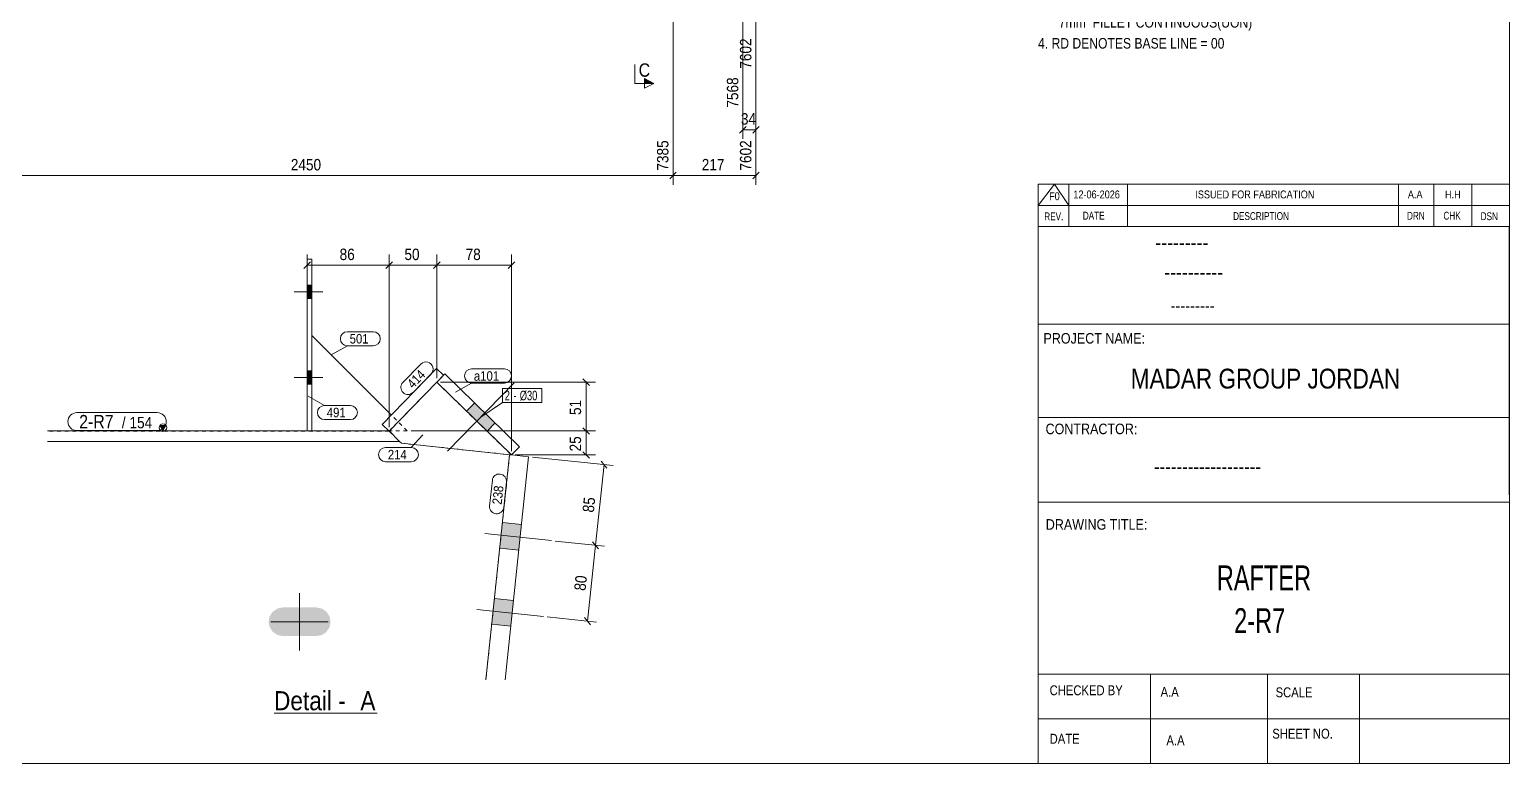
# Model space of a CAD drawing. Header units: millimetres. Extents: x 2 to 825, y 1 to 579.
# Drawn here: x 437.3 to 825, y 5 to 197.3 of the extents above; entities that cross this region are included whole.
import ezdxf

# ---------------------------------------------------------------- set-up
doc = ezdxf.new("R2010")
doc.units = ezdxf.units.MM
doc.linetypes.add('XKITLINE00', pattern=[0])
doc.linetypes.add('XKITLINE01', pattern=[4, 1, -1, 1, -1])
for name, color, linetype, lineweight in [('Bolt', 3, 'Continuous', 0), ('BoltMark', 7, 'Continuous', 0), ('Dimensions', 7, 'Continuous', 0), ('DrawingSheet', 5, 'Continuous', 0), ('OtherObjectType', 7, 'Continuous', 0), ('Part', 2, 'Continuous', 0), ('PartMark', 7, 'Continuous', 0), ('Section', 6, 'Continuous', 0)]:
    doc.layers.add(name, color=color, linetype=linetype, lineweight=lineweight)
doc.styles.add('@ARIAL_UNICODE_MS_BOLD', font='ARIAL.TTF')
doc.styles.add('ARIAL', font='ARIAL.TTF')
doc.styles.add('ARIAL_NARROW', font='ARIALN.TTF')
doc.styles.add('COMIC_SANS_MS_BOLD', font='COMICBD.TTF')
doc.styles.add('SWIS721_EX_BT', font='ARIAL.TTF')
doc.styles.add('SWISSE', font='ARIAL.TTF')

# ---------------------------------------------------------------- blocks, each defined once
blk = doc.blocks.new('*A96')
at = {"layer": 'Bolt'}
blk.add_hatch(color=3, dxfattribs=at).paths.add_polyline_path([(516.14, 42.11), (515.86, 40.68), (515.04, 39.46), (513.83, 38.65), (512.39, 38.36), (503.64, 38.36), (502.21, 38.65), (500.99, 39.46), (500.18, 40.68), (499.89, 42.11), (500.18, 43.55), (500.99, 44.76), (502.21, 45.58), (503.64, 45.86), (512.39, 45.86), (513.83, 45.58), (515.04, 44.76), (515.86, 43.55)], flags=17)
at = {"layer": 'Bolt', "color": 3, "linetype": 'XKITLINE00', "lineweight": 0}
for p, q in [((508.02, 34.61), (508.02, 49.61)), ((500.52, 42.11), (515.52, 42.11))]:
    blk.add_line(p, q, dxfattribs=at)
blk = doc.blocks.new('*A97')
at = {"layer": 'Bolt'}
for points in [[(509.98, 130.36), (511.23, 130.36), (511.23, 126.86), (509.98, 126.86)], [(509.98, 130.36), (511.23, 130.36), (511.23, 126.86), (509.98, 126.86)], [(509.98, 107.86), (511.23, 107.86), (511.23, 104.36), (509.98, 104.36)], [(509.98, 107.86), (511.23, 107.86), (511.23, 104.36), (509.98, 104.36)]]:
    blk.add_hatch(color=3, dxfattribs=at).paths.add_polyline_path(points, flags=17)
at = {"layer": 'Bolt', "color": 3, "linetype": 'XKITLINE00', "lineweight": 0}
for p, q in [((514.13, 128.61), (506.63, 128.61)), ((514.13, 128.61), (506.63, 128.61)), ((511.23, 130.36), (509.98, 130.36)), ((511.23, 130.36), (509.98, 130.36)), ((511.23, 126.86), (509.98, 126.86)), ((511.23, 126.86), (509.98, 126.86)), ((514.13, 106.11), (506.63, 106.11)), ((514.13, 106.11), (506.63, 106.11)), ((511.23, 107.86), (509.98, 107.86)), ((511.23, 107.86), (509.98, 107.86)), ((511.23, 104.36), (509.98, 104.36)), ((511.23, 104.36), (509.98, 104.36))]:
    blk.add_line(p, q, dxfattribs=at)
blk = doc.blocks.new('*A98')
at = {"layer": 'Bolt'}
for points in [[(565.43, 60.88), (560.46, 61.41), (561.17, 68.12), (566.14, 67.6)], [(565.43, 60.88), (560.46, 61.41), (561.17, 68.12), (566.14, 67.6)], [(563.34, 40.99), (558.36, 41.52), (559.07, 48.23), (564.04, 47.71)], [(563.34, 40.99), (558.36, 41.52), (559.07, 48.23), (564.04, 47.71)]]:
    blk.add_hatch(color=3, dxfattribs=at).paths.add_polyline_path(points, flags=17)
at = {"layer": 'Bolt', "color": 3, "linetype": 'XKITLINE00', "lineweight": 0}
for p, q in [((566.14, 67.6), (561.17, 68.12)), ((566.14, 67.6), (561.17, 68.12)), ((573.99, 63.37), (556.59, 65.21)), ((573.99, 63.37), (556.59, 65.21)), ((565.43, 60.88), (560.46, 61.41)), ((565.43, 60.88), (560.46, 61.41)), ((564.04, 47.71), (559.07, 48.23)), ((564.04, 47.71), (559.07, 48.23)), ((571.89, 43.48), (554.49, 45.32)), ((571.89, 43.48), (554.49, 45.32)), ((563.34, 40.99), (558.36, 41.52)), ((563.34, 40.99), (558.36, 41.52))]:
    blk.add_line(p, q, dxfattribs=at)
blk = doc.blocks.new('*A99')
at = {"layer": 'Bolt'}
blk.add_hatch(color=3, dxfattribs=at).paths.add_polyline_path([(559.24, 94.2), (557.15, 92.05), (551.78, 97.29), (553.87, 99.44)], flags=17)
blk.add_hatch(color=3, dxfattribs=at).paths.add_polyline_path([(559.24, 94.2), (557.15, 92.05), (551.78, 97.29), (553.87, 99.44)], flags=17)
at = {"layer": 'Bolt', "color": 3, "linetype": 'XKITLINE00', "lineweight": 0}
for p, q in [((564.24, 104.7), (546.79, 86.79)), ((564.24, 104.7), (546.79, 86.79)), ((553.87, 99.44), (551.78, 97.29)), ((553.87, 99.44), (551.78, 97.29)), ((559.24, 94.2), (557.15, 92.05)), ((559.24, 94.2), (557.15, 92.05))]:
    blk.add_line(p, q, dxfattribs=at)
blk = doc.blocks.new('*A100')
at = {"layer": 'Part'}
blk.add_hatch(color=2, dxfattribs=at).paths.add_polyline_path([(471.4, 93.51), (473, 93.51), (472.2, 92.11)], flags=17)
at = {"layer": 'Part', "color": 2, "linetype": 'XKITLINE00', "lineweight": 0}
for p, q in [((472.2, 92.11), (471.4, 93.51)), ((471.4, 93.51), (473, 93.51)), ((473, 93.51), (472.2, 92.11)), ((531.47, 92.11), (441.92, 92.11)), ((534.21, 89.36), (441.92, 89.36)), ((534.21, 89.36), (531.47, 92.11))]:
    blk.add_line(p, q, dxfattribs=at)
at = {"layer": 'Part', "color": 7, "linetype": 'XKITLINE01', "lineweight": 0}
for p, q in [((531.47, 92.1), (441.92, 92.1)), ((531.47, 92.11), (531.47, 92.1)), ((531.47, 92.1), (534.69, 88.89)), ((534.69, 88.89), (563.04, 85.9)), ((563.04, 85.9), (556.82, 26.93))]:
    blk.add_line(p, q, dxfattribs=at)
at = {"layer": 'Part', "color": 2, "linetype": 'XKITLINE00', "lineweight": 0}
blk.add_circle((472.2, 93.01), 1, dxfattribs=at)
blk = doc.blocks.new('*A101')
at = {"layer": 'Part', "color": 2, "linetype": 'XKITLINE00', "lineweight": 0}
for p, q in [((511.23, 137.11), (509.98, 137.11)), ((509.98, 137.11), (509.98, 92.11)), ((511.23, 92.11), (511.23, 137.11))]:
    blk.add_line(p, q, dxfattribs=at)
at = {"layer": 'Part', "color": 7, "linetype": 'XKITLINE01', "lineweight": 0}
blk.add_line((509.98, 92.11), (511.23, 92.11), dxfattribs=at)
blk = doc.blocks.new('*A102')
at = {"layer": 'Part', "color": 2, "linetype": 'XKITLINE00', "lineweight": 0}
blk.add_line((511.23, 117.11), (532.06, 96.28), dxfattribs=at)
at = {"layer": 'Part', "color": 7, "linetype": 'XKITLINE01', "lineweight": 0}
for p, q in [((511.23, 92.11), (511.23, 117.11)), ((536.23, 92.11), (532.06, 96.28)), ((511.23, 92.11), (536.23, 92.11))]:
    blk.add_line(p, q, dxfattribs=at)
blk = doc.blocks.new('*A103')
at = {"layer": 'Part', "color": 2, "linetype": 'XKITLINE00', "lineweight": 0}
for p, q in [((563.04, 85.9), (556.82, 26.93)), ((568.02, 85.37), (561.85, 26.93)), ((563.52, 85.85), (563.04, 85.9)), ((563.54, 85.85), (568.02, 85.37))]:
    blk.add_line(p, q, dxfattribs=at)
at = {"layer": 'Part', "color": 7, "linetype": 'XKITLINE01', "lineweight": 0}
for p, q in [((563.52, 85.85), (563.54, 85.85)), ((563.54, 85.85), (563.52, 85.85))]:
    blk.add_line(p, q, dxfattribs=at)
blk = doc.blocks.new('*A104')
at = {"layer": 'Part', "color": 2, "linetype": 'XKITLINE00', "lineweight": 0}
for p, q in [((546.05, 107.06), (543.96, 104.91)), ((543.96, 104.91), (563.53, 85.84)), ((565.62, 87.98), (546.05, 107.06)), ((563.53, 85.84), (565.62, 87.98))]:
    blk.add_line(p, q, dxfattribs=at)
blk = doc.blocks.new('*A105')
at = {"layer": 'Part', "color": 2, "linetype": 'XKITLINE00', "lineweight": 0}
for p, q in [((543.91, 108.44), (529.68, 93.85)), ((543.96, 104.91), (531.47, 92.1)), ((545.7, 106.7), (543.91, 108.44)), ((531.47, 92.1), (529.68, 93.85))]:
    blk.add_line(p, q, dxfattribs=at)
at = {"layer": 'Part', "color": 7, "linetype": 'XKITLINE01', "lineweight": 0}
blk.add_line((545.7, 106.7), (543.96, 104.91), dxfattribs=at)
blk = doc.blocks.new('*A106')
at = {"layer": 'Part', "color": 7, "linetype": 'XKITLINE01', "lineweight": 0}
for p, q in [((531.47, 92.1), (543.96, 104.91)), ((543.96, 104.91), (563.53, 85.84)), ((531.47, 92.1), (534.21, 89.36)), ((563.53, 85.84), (563.04, 85.89))]:
    blk.add_line(p, q, dxfattribs=at)
at = {"layer": 'Part', "color": 2, "linetype": 'XKITLINE00', "lineweight": 0}
for p, q in [((534.21, 89.36), (534.69, 88.89)), ((534.69, 88.89), (563.04, 85.89))]:
    blk.add_line(p, q, dxfattribs=at)
blk = doc.blocks.new('*A125')
at = {"layer": 'DrawingSheet', "color": 5, "linetype": 'XKITLINE00', "lineweight": 0}
for p, q in [((825, 5), (825, 579)), ((5, 5), (825, 5))]:
    blk.add_line(p, q, dxfattribs=at)
blk = doc.blocks.new('*A127')
at = {"layer": 'OtherObjectType', "color": 7, "linetype": 'XKITLINE00', "lineweight": 0}
blk.add_line((701.5, 219.82), (734.5, 219.82), dxfattribs=at)
at = {"layer": 'OtherObjectType', "color": 7, "style": 'ARIAL_NARROW', "width": 1.008832}
for s, p in [('GENERAL NOTES:', (701.5, 221.47)), ('1. ALL HOLES ARE  22 mm   DIA (UON).', (701.5, 214.32)), ('2. ALL DIMENSIONS ARE IN MM (UON).', (701.5, 208.82)), ('3. UNLESS OTHERWISE NOTED ALL FILLET WELD SIZE SHALL BE', (701.5, 203.32)), ('7mm  FILLET CONTINUOUS(UON)', (706.95, 197.82)), ('4. RD DENOTES BASE LINE = 00', (701.5, 192.32))]:
    blk.add_text(s, height=2.75, dxfattribs=at).set_placement(p)
blk = doc.blocks.new('*A128')
at = {"layer": 'OtherObjectType', "color": 7, "linetype": 'XKITLINE00', "lineweight": 0}
for p, q in [((701.5, 156.76), (825, 156.76)), ((701.5, 151.21), (705.82, 156.76)), ((701.5, 151.21), (701.5, 156.76)), ((705.82, 156.76), (709.53, 151.21)), ((709.53, 151.21), (709.53, 156.76)), ((724.97, 151.21), (724.97, 156.76)), ((795.98, 151.21), (795.98, 156.76)), ((805.24, 151.21), (805.24, 156.76)), ((815.12, 151.21), (815.12, 156.76)), ((825, 151.21), (825, 156.76)), ((701.5, 151.21), (825, 151.21)), ((701.5, 145.65), (701.5, 151.21)), ((705.21, 151.21), (825, 151.21)), ((709.53, 145.65), (709.53, 151.21)), ((724.97, 145.65), (724.97, 151.21)), ((795.98, 145.65), (795.98, 151.21)), ((805.24, 145.65), (805.24, 151.21)), ((815.12, 145.65), (815.12, 151.21)), ((825, 145.65), (825, 151.21))]:
    blk.add_line(p, q, dxfattribs=at)
at = {"layer": 'OtherObjectType', "color": 7, "style": 'ARIAL_NARROW'}
for s, height, width, p in [('12-06-2026', 2.058, 1.008832, (710.76, 153.06)), ('ISSUED FOR FABRICATION', 2.0583, 1.008832, (742.71, 153.06)), ('A.A', 2.058, 1.008832, (798.4, 153.06)), ('H.H', 2.058, 1.008832, (808.13, 153.06)), ('F0', 2.058, 1.008832, (704.4, 152.59)), ('REV.', 2.058, 0.907949, (703.13, 147.31)), ('DATE', 2.058, 0.907949, (713.23, 147.5)), ('DESCRIPTION', 2.0583, 0.907949, (752.61, 147.39)), ('DRN', 2.058, 0.907949, (798.17, 147.47)), ('CHK', 2.058, 0.907949, (807.72, 147.5)), ('DSN', 2.058, 0.907949, (817.47, 147.35))]:
    blk.add_text(s, height=height, dxfattribs=dict(at, width=width)).set_placement(p)
blk = doc.blocks.new('*A130')
at = {"layer": 'OtherObjectType', "color": 2, "linetype": 'XKITLINE00', "lineweight": 0}
for p, q in [((701.5, 145.65), (825, 145.65)), ((701.5, 5), (701.5, 145.64)), ((824.98, 145.64), (825, 5)), ((825, 120.14), (701.5, 120.14)), ((701.5, 95.63), (825, 95.63)), ((825, 73.49), (701.5, 73.49)), ((825, 28.4), (701.5, 28.4)), ((730.94, 28.4), (730.94, 5)), ((761.62, 5), (761.62, 28.4)), ((785.75, 5), (785.75, 28.4)), ((825, 16.7), (701.5, 16.7)), ((825, 5), (701.5, 5))]:
    blk.add_line(p, q, dxfattribs=at)
at = {"layer": 'OtherObjectType', "color": 4, "style": '@ARIAL_UNICODE_MS_BOLD', "width": 0.85}
blk.add_text('---------', height=3.9, dxfattribs=at).set_placement((732.23, 139.59))
at = {"layer": 'OtherObjectType', "color": 7, "style": 'ARIAL', "width": 0.85}
for s, height, p in [('----------', 3.9, (734.56, 131.77)), ('---------', 3.25, (736.21, 123.31))]:
    blk.add_text(s, height=height, dxfattribs=at).set_placement(p)
at = {"layer": 'OtherObjectType', "color": 3, "width": 0.85}
for s, style, p in [('PROJECT NAME:', 'SWIS721_EX_BT', (702.92, 115.01)), ('CONTRACTOR:', 'SWISSE', (703.47, 91.27)), ('DRAWING TITLE:', 'SWIS721_EX_BT', (703.53, 66.24))]:
    blk.add_text(s, height=2.7618, dxfattribs=dict(at, style=style)).set_placement(p)
at = {"layer": 'OtherObjectType', "color": 7, "width": 0.85}
for s, height, p in [('MADAR GROUP JORDAN', 5.2, (725.79, 103.23)), ('CHECKED BY', 2.592, (704.53, 22.86)), ('A.A', 2.592, (733.61, 22.45)), ('SCALE', 2.592, (763.74, 22.33)), ('DATE', 2.592, (704.54, 10.16)), ('A.A', 2.592, (735.14, 9.76)), ('SHEET NO.', 2.592, (762.87, 11.49))]:
    blk.add_text(s, height=height, dxfattribs=at).set_placement(p)
at = {"layer": 'OtherObjectType', "color": 1}
for s, height, style, width, p in [('-------------------', 3.9, 'COMIC_SANS_MS_BOLD', 0.85, (731.87, 80.86)), ('RAFTER', 6.5, 'ARIAL', 0.68, (748.34, 50.37)), ('2-R7', 6.5, 'ARIAL', 0.68, (752.88, 39.17))]:
    blk.add_text(s, height=height, dxfattribs=dict(at, style=style, width=width)).set_placement(p)
blk = doc.blocks.new('*A139')
at = {"layer": 'Section'}
for points in [[(598.36, 305.61), (600.86, 305.61), (598.36, 304.36)], [(598.36, 184.43), (600.86, 183.18), (598.36, 183.18)]]:
    blk.add_hatch(color=3, dxfattribs=at).paths.add_polyline_path(points, flags=17)
at = {"layer": 'Section', "color": 3, "linetype": 'XKITLINE00', "lineweight": 0}
for p, q in [((598.36, 304.36), (598.36, 306.86)), ((598.36, 306.86), (600.86, 305.61)), ((600.86, 305.61), (598.36, 304.36)), ((600.86, 183.18), (598.36, 184.43)), ((598.36, 184.43), (598.36, 181.93)), ((600.86, 183.18), (598.36, 181.93))]:
    blk.add_line(p, q, dxfattribs=at)
at = {"layer": 'Section', "color": 1, "linetype": 'XKITLINE00', "lineweight": 0}
for p, q in [((595.86, 305.61), (595.86, 300.61)), ((595.86, 305.61), (600.86, 305.61)), ((595.86, 183.18), (595.86, 188.18)), ((595.86, 183.18), (600.86, 183.18))]:
    blk.add_line(p, q, dxfattribs=at)
at = {"layer": 'Section', "color": 7, "style": 'ARIAL', "width": 0.85}
for p in [(596.86, 300.36), (596.86, 184.93)]:
    blk.add_text('C', height=3.5, dxfattribs=at).set_placement(p)
blk = doc.blocks.new('*A165')
at = {"layer": 'Dimensions', "color": 7, "linetype": 'XKITLINE00', "lineweight": 0}
for p, q in [((414.48, 237.64), (414.48, 156.64)), ((605.86, 210.88), (605.86, 156.64)), ((415.33, 159.89), (413.63, 158.19)), ((414.48, 159.04), (605.86, 159.04)), ((606.71, 159.89), (605.01, 158.19))]:
    blk.add_line(p, q, dxfattribs=at)
at = {"layer": 'Dimensions', "color": 3}
for p in [(414.48, 159.04), (605.86, 159.04)]:
    blk.add_point(p, dxfattribs=at)
at = {"layer": 'Dimensions', "color": 3, "style": 'ARIAL', "width": 0.85}
blk.add_text('7385', height=3, rotation=90.0002, dxfattribs=at).set_placement((604.66, 160.34))
blk.add_text('2450', height=3, dxfattribs=at).set_placement((505.72, 160.39))
blk = doc.blocks.new('*A166')
at = {"layer": 'Dimensions', "color": 7, "linetype": 'XKITLINE00', "lineweight": 0}
for p, q in [((627.59, 269.05), (627.59, 156.64)), ((605.86, 210.88), (605.86, 156.64)), ((606.71, 159.89), (605.01, 158.19)), ((605.86, 159.04), (627.59, 159.04)), ((628.44, 159.89), (626.74, 158.19))]:
    blk.add_line(p, q, dxfattribs=at)
at = {"layer": 'Dimensions', "color": 3}
for p in [(605.86, 159.04), (627.59, 159.04)]:
    blk.add_point(p, dxfattribs=at)
at = {"layer": 'Dimensions', "color": 3, "style": 'ARIAL', "width": 0.85}
blk.add_text('7602', height=3, rotation=90.0002, dxfattribs=at).set_placement((626.39, 160.34))
blk.add_text('217', height=3, dxfattribs=at).set_placement((613.39, 160.39))
blk = doc.blocks.new('*A174')
at = {"layer": 'Dimensions', "color": 7, "linetype": 'XKITLINE00', "lineweight": 0}
for p, q in [((627.59, 269.05), (627.59, 168.64)), ((624.16, 236.54), (624.16, 168.64)), ((625.01, 171.89), (623.31, 170.19)), ((624.16, 171.04), (627.59, 171.04)), ((628.44, 171.89), (626.74, 170.19))]:
    blk.add_line(p, q, dxfattribs=at)
at = {"layer": 'Dimensions', "color": 3}
for p in [(624.16, 171.04), (627.59, 171.04)]:
    blk.add_point(p, dxfattribs=at)
at = {"layer": 'Dimensions', "color": 3, "style": 'ARIAL', "width": 0.85}
for s, p in [('7602', (626.39, 187.04)), ('7568', (622.96, 176.84))]:
    blk.add_text(s, height=3, rotation=90.0002, dxfattribs=at).set_placement(p)
blk.add_text('34', height=3, dxfattribs=at).set_placement((623.65, 172.39))
blk = doc.blocks.new('*A227')
at = {"layer": 'Dimensions', "color": 7, "linetype": 'XKITLINE00', "lineweight": 0}
for p, q in [((537.23, 92.11), (585.52, 92.11)), ((582.27, 92.96), (583.96, 91.26)), ((583.12, 85.84), (583.12, 92.11)), ((564.53, 85.84), (585.52, 85.84)), ((582.27, 86.68), (583.96, 84.99))]:
    blk.add_line(p, q, dxfattribs=at)
at = {"layer": 'Dimensions', "color": 3}
for p in [(583.12, 92.11), (583.12, 85.84)]:
    blk.add_point(p, dxfattribs=at)
at = {"layer": 'Dimensions', "color": 3, "style": 'ARIAL', "width": 0.85}
blk.add_text('25', height=3, rotation=90.0002, dxfattribs=at).set_placement((581.77, 86.75))
blk = doc.blocks.new('*A228')
at = {"layer": 'Dimensions', "color": 7, "linetype": 'XKITLINE00', "lineweight": 0}
for p, q in [((544.96, 104.91), (585.52, 104.91)), ((582.27, 105.76), (583.96, 104.06)), ((583.12, 92.11), (583.12, 104.91)), ((537.23, 92.11), (585.52, 92.11)), ((582.27, 92.96), (583.96, 91.26))]:
    blk.add_line(p, q, dxfattribs=at)
at = {"layer": 'Dimensions', "color": 3}
for p in [(583.12, 104.91), (583.12, 92.11)]:
    blk.add_point(p, dxfattribs=at)
at = {"layer": 'Dimensions', "color": 3, "style": 'ARIAL', "width": 0.85}
blk.add_text('51', height=3, rotation=90.0002, dxfattribs=at).set_placement((581.77, 96.29))
blk = doc.blocks.new('*A229')
at = {"layer": 'Dimensions', "color": 7, "linetype": 'XKITLINE00', "lineweight": 0}
for p, q in [((510.83, 136.39), (509.13, 134.69)), ((509.98, 134.64), (509.98, 138.39)), ((532.32, 136.39), (530.62, 134.69)), ((531.47, 93.1), (531.47, 138.39)), ((509.98, 135.54), (531.47, 135.54))]:
    blk.add_line(p, q, dxfattribs=at)
at = {"layer": 'Dimensions', "color": 3}
for p in [(509.98, 135.54), (531.47, 135.54)]:
    blk.add_point(p, dxfattribs=at)
at = {"layer": 'Dimensions', "color": 3, "style": 'ARIAL', "width": 0.85}
blk.add_text('86', height=3, dxfattribs=at).set_placement((518.5, 136.89))
blk = doc.blocks.new('*A230')
at = {"layer": 'Dimensions', "color": 7, "linetype": 'XKITLINE00', "lineweight": 0}
for p, q in [((532.32, 136.39), (530.62, 134.69)), ((531.47, 93.1), (531.47, 138.39)), ((544.81, 136.39), (543.11, 134.69)), ((543.96, 105.91), (543.96, 138.39)), ((531.47, 135.54), (543.96, 135.54))]:
    blk.add_line(p, q, dxfattribs=at)
at = {"layer": 'Dimensions', "color": 3}
for p in [(531.47, 135.54), (543.96, 135.54)]:
    blk.add_point(p, dxfattribs=at)
at = {"layer": 'Dimensions', "color": 3, "style": 'ARIAL', "width": 0.85}
blk.add_text('50', height=3, dxfattribs=at).set_placement((535.49, 136.89))
blk = doc.blocks.new('*A231')
at = {"layer": 'Dimensions', "color": 7, "linetype": 'XKITLINE00', "lineweight": 0}
for p, q in [((544.81, 136.39), (543.11, 134.69)), ((543.96, 105.91), (543.96, 138.39)), ((564.38, 136.39), (562.68, 134.69)), ((563.53, 86.84), (563.53, 138.39)), ((543.96, 135.54), (563.53, 135.54))]:
    blk.add_line(p, q, dxfattribs=at)
at = {"layer": 'Dimensions', "color": 3}
for p in [(543.96, 135.54), (563.53, 135.54)]:
    blk.add_point(p, dxfattribs=at)
at = {"layer": 'Dimensions', "color": 3, "style": 'ARIAL', "width": 0.85}
blk.add_text('78', height=3, dxfattribs=at).set_placement((551.52, 136.89))
blk = doc.blocks.new('*A232')
at = {"layer": 'Dimensions', "color": 7, "linetype": 'XKITLINE00', "lineweight": 0}
for p, q in [((574.99, 63.27), (587.93, 61.9)), ((583.45, 42.27), (585.55, 62.16)), ((584.79, 63.09), (586.3, 61.22)), ((572.89, 43.38), (585.84, 42.01)), ((582.69, 43.2), (584.2, 41.33))]:
    blk.add_line(p, q, dxfattribs=at)
at = {"layer": 'Dimensions', "color": 3}
for p in [(585.55, 62.16), (583.45, 42.27)]:
    blk.add_point(p, dxfattribs=at)
at = {"layer": 'Dimensions', "color": 3, "style": 'ARIAL', "width": 0.85}
blk.add_text('80', height=3, rotation=83.9784, dxfattribs=at).set_placement((582.92, 50.14))
blk = doc.blocks.new('*A233')
at = {"layer": 'Dimensions', "color": 7, "linetype": 'XKITLINE00', "lineweight": 0}
for p, q in [((569.01, 85.27), (590.16, 83.04)), ((585.55, 62.16), (587.78, 83.29)), ((587.02, 84.22), (588.53, 82.36)), ((574.99, 63.27), (587.93, 61.9)), ((584.79, 63.09), (586.3, 61.22))]:
    blk.add_line(p, q, dxfattribs=at)
at = {"layer": 'Dimensions', "color": 3}
for p in [(587.78, 83.29), (585.55, 62.16)]:
    blk.add_point(p, dxfattribs=at)
at = {"layer": 'Dimensions', "color": 3, "style": 'ARIAL', "width": 0.85}
blk.add_text('85', height=3, rotation=83.9784, dxfattribs=at).set_placement((585.09, 70.65))
blk = doc.blocks.new('*A234')
at = {"layer": 'BoltMark', "color": 7, "linetype": 'XKITLINE00', "lineweight": 0}
for p, q in [((561.17, 103.25), (571.47, 103.25)), ((561.17, 99.55), (561.17, 103.25)), ((571.47, 99.55), (571.47, 103.25)), ((555.51, 95.75), (561.17, 99.55)), ((561.17, 99.55), (571.47, 99.55))]:
    blk.add_line(p, q, dxfattribs=at)
at = {"layer": 'BoltMark', "color": 3, "style": 'ARIAL_NARROW', "width": 0.85}
for s, p in [('2', (561.77, 100.15)), ('-', (564.04, 100.15)), ('Ø30', (565.7, 100.15))]:
    blk.add_text(s, height=2.5, dxfattribs=at).set_placement(p)
blk = doc.blocks.new('*A235')
at = {"layer": 'PartMark', "color": 7, "linetype": 'XKITLINE00', "lineweight": 0}
for p, q in [((449.67, 96.91), (470.72, 96.91)), ((449.67, 92.21), (470.72, 92.21))]:
    blk.add_line(p, q, dxfattribs=at)
for centre, start, end in [((449.67, 94.56), 90, 270), ((470.72, 94.56), 270, 90)]:
    blk.add_arc(centre, 2.35, start, end, dxfattribs=at)
at = {"layer": 'PartMark', "color": 1, "style": 'ARIAL', "width": 0.85}
blk.add_text('2-R7', height=3.5, dxfattribs=at).set_placement((450.27, 92.81))
at = {"layer": 'PartMark', "color": 3, "style": 'ARIAL', "width": 0.85}
for s, p in [('/', (461.44, 92.81)), ('154', (463.45, 92.81))]:
    blk.add_text(s, height=3, dxfattribs=at).set_placement(p)
blk = doc.blocks.new('*A236')
at = {"layer": 'PartMark', "color": 7, "linetype": 'XKITLINE00', "lineweight": 0}
for p, q in [((510.3, 101.19), (514.54, 98.79)), ((514.54, 98.79), (521.31, 98.79)), ((514.54, 95.09), (521.31, 95.09))]:
    blk.add_line(p, q, dxfattribs=at)
for centre, start, end in [((514.54, 96.94), 90, 270), ((521.31, 96.94), 270, 90)]:
    blk.add_arc(centre, 1.85, start, end, dxfattribs=at)
at = {"layer": 'PartMark', "color": 3, "style": 'ARIAL', "width": 0.85}
blk.add_text('491', height=2.5, dxfattribs=at).set_placement((515.14, 95.69))
blk = doc.blocks.new('*A237')
at = {"layer": 'PartMark', "color": 7, "linetype": 'XKITLINE00', "lineweight": 0}
for p, q in [((520.54, 118.13), (527.31, 118.13)), ((516.3, 112.04), (520.54, 114.43)), ((520.54, 114.43), (527.31, 114.43))]:
    blk.add_line(p, q, dxfattribs=at)
for centre, start, end in [((520.54, 116.28), 90, 270), ((527.31, 116.28), 270, 90)]:
    blk.add_arc(centre, 1.85, start, end, dxfattribs=at)
at = {"layer": 'PartMark', "color": 3, "style": 'ARIAL', "width": 0.85}
blk.add_text('501', height=2.5, dxfattribs=at).set_placement((521.14, 115.03))
blk = doc.blocks.new('*A238')
at = {"layer": 'PartMark', "color": 7, "linetype": 'XKITLINE00', "lineweight": 0}
for p, q in [((557.81, 72.45), (558.52, 79.18)), ((561.49, 72.06), (562.2, 78.79))]:
    blk.add_line(p, q, dxfattribs=at)
for centre, start, end in [((560.36, 78.98), 353.9789, 173.9789), ((559.65, 72.26), 173.9789, 353.9789)]:
    blk.add_arc(centre, 1.85, start, end, dxfattribs=at)
at = {"layer": 'PartMark', "color": 3, "style": 'ARIAL', "width": 0.85}
blk.add_text('238', height=2.5, rotation=83.9784, dxfattribs=at).set_placement((560.95, 72.72))
blk = doc.blocks.new('*A239')
at = {"layer": 'PartMark', "color": 7, "linetype": 'XKITLINE00', "lineweight": 0}
for p, q in [((553.08, 108.37), (561.7, 108.37)), ((548.84, 102.28), (553.08, 104.67)), ((553.08, 104.67), (561.7, 104.67))]:
    blk.add_line(p, q, dxfattribs=at)
for centre, start, end in [((553.08, 106.52), 90, 270), ((561.7, 106.52), 270, 90)]:
    blk.add_arc(centre, 1.85, start, end, dxfattribs=at)
at = {"layer": 'PartMark', "color": 3, "style": 'ARIAL', "width": 0.85}
blk.add_text('a101', height=2.5, dxfattribs=at).set_placement((553.68, 105.27))
blk = doc.blocks.new('*A240')
at = {"layer": 'PartMark', "color": 7, "linetype": 'XKITLINE00', "lineweight": 0}
for p, q in [((535.08, 104.81), (539.8, 109.65)), ((537.73, 102.22), (542.45, 107.06))]:
    blk.add_line(p, q, dxfattribs=at)
for centre, start, end in [((541.12, 108.36), 315.7283, 135.7283), ((536.4, 103.51), 135.7283, 315.7283)]:
    blk.add_arc(centre, 1.85, start, end, dxfattribs=at)
at = {"layer": 'PartMark', "color": 3, "style": 'ARIAL', "width": 0.85}
blk.add_text('414', height=2.5, rotation=45.7278, dxfattribs=at).set_placement((537.72, 103.07))
blk = doc.blocks.new('*A241')
at = {"layer": 'PartMark', "color": 7, "linetype": 'XKITLINE00', "lineweight": 0}
for p, q in [((540.29, 91.11), (537.29, 87.76)), ((530.53, 87.76), (537.29, 87.76)), ((530.53, 84.06), (537.29, 84.06))]:
    blk.add_line(p, q, dxfattribs=at)
for centre, start, end in [((530.53, 85.91), 90, 270), ((537.29, 85.91), 270, 90)]:
    blk.add_arc(centre, 1.85, start, end, dxfattribs=at)
at = {"layer": 'PartMark', "color": 3, "style": 'ARIAL', "width": 0.85}
blk.add_text('214', height=2.5, dxfattribs=at).set_placement((531.13, 84.66))
blk = doc.blocks.new('*A242')
at = {"layer": 'OtherObjectType', "color": 6, "linetype": 'XKITLINE00', "lineweight": 0}
blk.add_line((501.31, 18.18), (528.38, 18.18), dxfattribs=at)
at = {"layer": 'OtherObjectType', "color": 7, "style": 'ARIAL', "width": 0.85}
for s, p in [('Detail -', (501.31, 18.93)), ('A', (523.93, 18.93))]:
    blk.add_text(s, height=5, dxfattribs=at).set_placement(p)

msp = doc.modelspace()

# ---------------------------------------------------------------- block references
at = {"lineweight": 0}
for name in ['*A125', '*A139', '*A166', '*A174', '*A165', '*A127', '*A128', '*A130', '*A229', '*A230', '*A231', '*A101', '*A97', '*A102', '*A237', '*A240', '*A105', '*A106', '*A228', '*A104', '*A99', '*A239', '*A236', '*A234', '*A235', '*A241', '*A227', '*A103', '*A233', '*A238', '*A98', '*A232', '*A96', '*A242']:
    msp.add_blockref(name, (0, 0), dxfattribs=at)
at = {"layer": 'Part', "lineweight": 0}
msp.add_blockref('*A100', (0, 0), dxfattribs=at)

doc.saveas('drawing.dxf')
